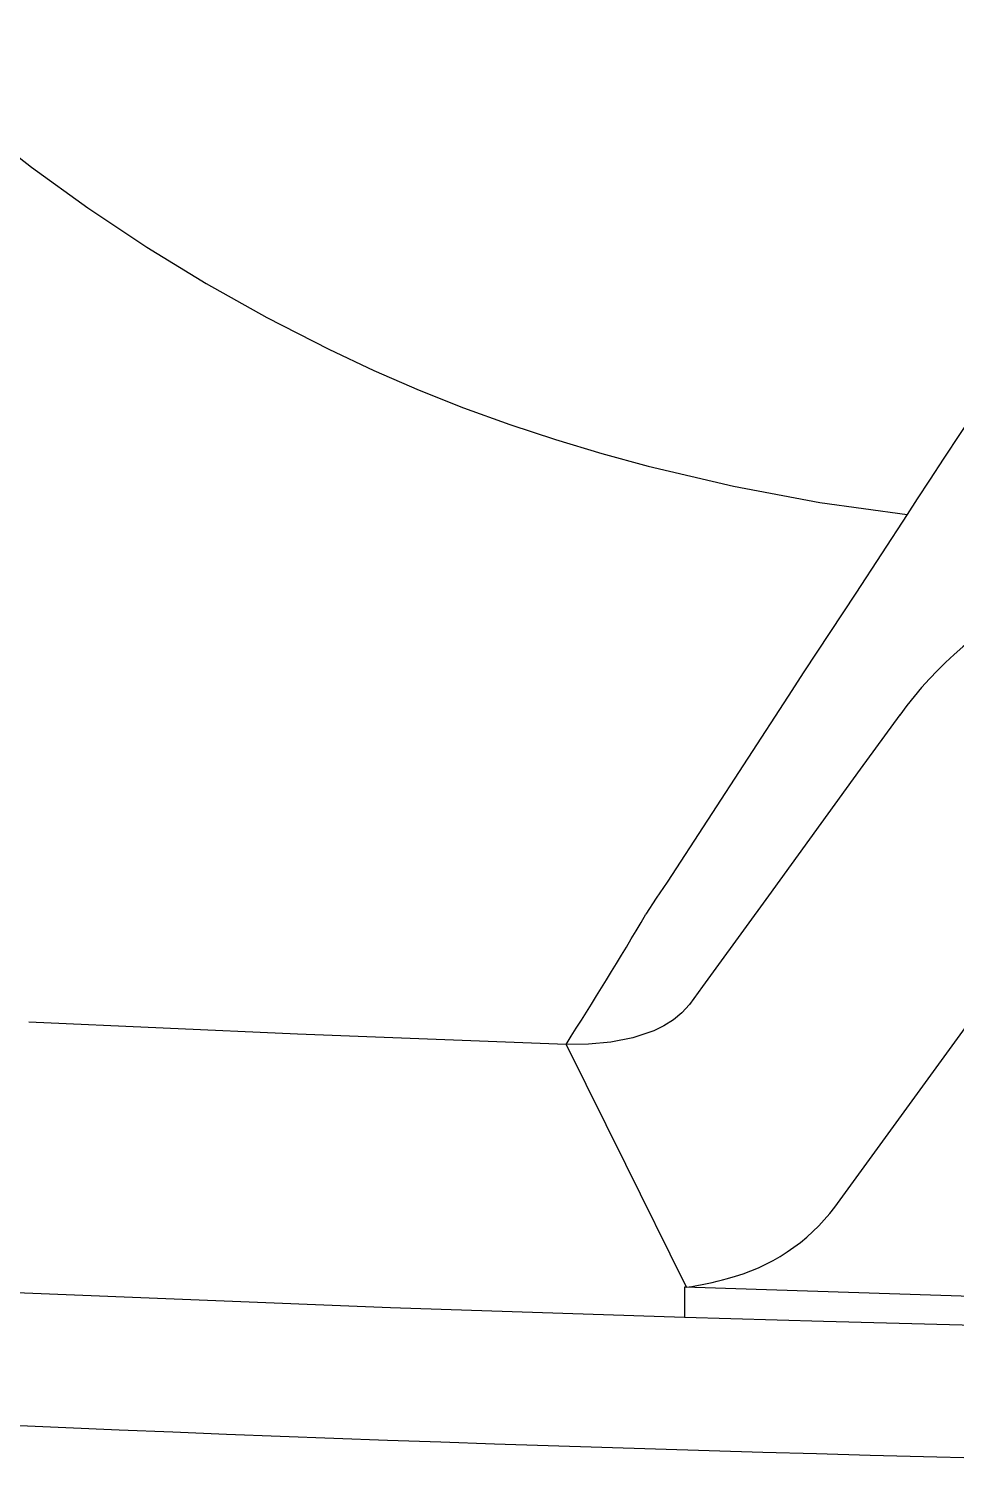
# Model space of a CAD drawing. Extents: x 527 to 611, y 788 to 934.
# Drawn here: x 545.67 to 555.26, y 804.5 to 819.45 of the extents above; entities that cross this region are included whole.
import ezdxf

# ---------------------------------------------------------------- set-up
doc = ezdxf.new("R2010")
doc.units = 0
doc.header["$MEASUREMENT"] = 0
doc.layers.add('1', color=4, linetype='Continuous')

# ---------------------------------------------------------------- blocks, each defined once
blk = doc.blocks.new('2018 FLAIR')
at = {"layer": '1', "linetype": 'Continuous', "lineweight": 25}
for p, q in [((26.795, 9.436), (26.633, 9.185)), ((26.633, 9.185), (25.379, 7.26)), ((27.117, 3.895), (28.96, 6.433)), ((25.561, 3.104), (25.581, 3.066)), ((25.561, 3.067), (25.561, 2.756)), ((25.581, 3.066), (25.561, 3.067))]:
    blk.add_line(p, q, dxfattribs=at)
at = {"layer": '1', "linetype": 'Continuous', "lineweight": 25, "flags": 128}
for points in [[(18.221, 15.109), (18.799, 14.661), (19.382, 14.24), (19.993, 13.833), (20.606, 13.457), (21.234, 13.104), (21.877, 12.775), (22.344, 12.556), (22.811, 12.353), (23.27, 12.17), (23.751, 11.996), (24.225, 11.839), (24.702, 11.695), (25.182, 11.564), (26.068, 11.357), (26.961, 11.19), (27.864, 11.064)], [(31.347, 16.091), (31.073, 15.728), (30.799, 15.359), (30.528, 14.987), (30.261, 14.613), (29.997, 14.24), (29.74, 13.871), (29.49, 13.508), (29.249, 13.154), (29.019, 12.814), (28.802, 12.489), (28.599, 12.184), (28.413, 11.902), (28.244, 11.647), (28.096, 11.42), (27.969, 11.225), (27.864, 11.064)], [(27.864, 11.064), (27.334, 10.25), (26.795, 9.436)], [(27.788, 8.989), (27.38, 8.428), (26.972, 7.866)], [(26.972, 7.866), (26.428, 7.117), (25.883, 6.367), (25.747, 6.18), (25.611, 5.993), (25.533, 5.907), (25.444, 5.833), (25.346, 5.771), (25.242, 5.721), (25.023, 5.647), (24.796, 5.602), (24.565, 5.581), (24.333, 5.579)], [(25.379, 7.26), (25.267, 7.093), (25.159, 6.926)], [(24.333, 5.579), (21.551, 5.686), (18.77, 5.808)], [(24.333, 5.579), (24.947, 4.341), (25.561, 3.104)], [(25.561, 2.756), (26.998, 2.715), (28.436, 2.677), (29.874, 2.642), (31.312, 2.612), (32.751, 2.585), (34.189, 2.562), (36.585, 2.533), (37.655, 2.523), (37.776, 2.522), (37.897, 2.521), (38.018, 2.52)], [(18.638, 3.01), (22.514, 2.857), (25.561, 2.756)]]:
    blk.add_lwpolyline(points, dxfattribs=at)
at = {"layer": '1', "linetype": 'Continuous', "lineweight": 25}
for centre, radius, start, end in [((31.065, 6.613), 4.047, 89.9376, 144.0551), ((-14.149, 30.125), 45.644, 327.4689, 329.4519), ((25.512, 5.102), 2.007, 284.1883, 323.0586), ((25.029, 6.722), 3.698, 278.5882, 285.2898), ((-19.352, -1450.538), 1454.298, 88.096422, 88.230273), ((41.85, 544.376), 543.237, 266.08163, 269.83213)]:
    blk.add_arc(centre, radius, start, end, dxfattribs=at)

msp = doc.modelspace()

# ---------------------------------------------------------------- block references
at = {"layer": '1'}
msp.add_blockref('2018 FLAIR', (526.895, 803.362), dxfattribs=at)

doc.saveas('drawing.dxf')
